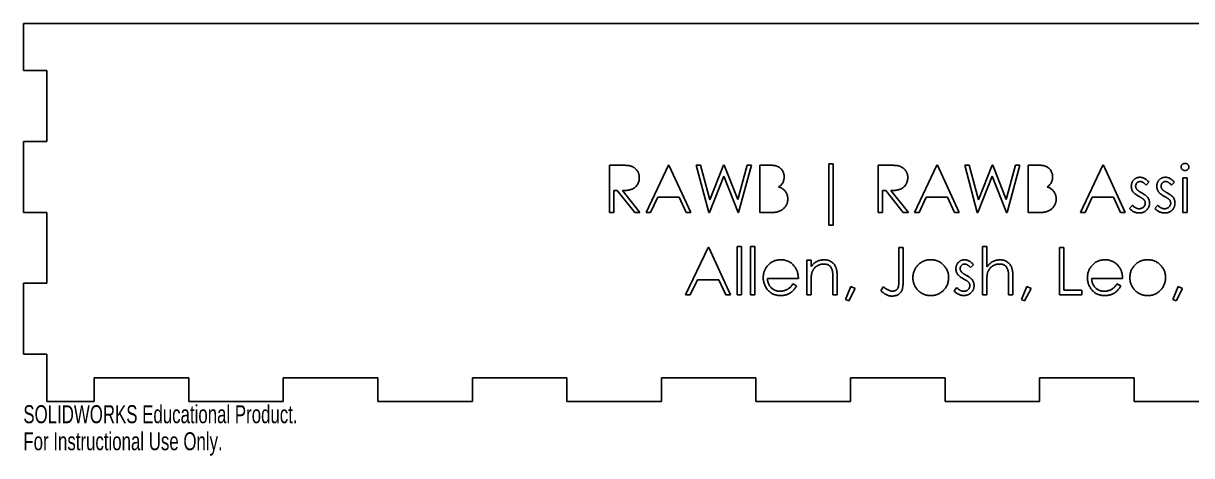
# Model space of a CAD drawing. Header units: inches. Extents: x 0 to 24.5, y -4.6 to 0.
# Drawn here: x 0 to 12.36, y -4.57 to 0 of the extents above; entities that cross this region are included whole.
import ezdxf

# ---------------------------------------------------------------- set-up
doc = ezdxf.new("R2010")
doc.units = ezdxf.units.IN
doc.header["$MEASUREMENT"] = 0
doc.styles.add('SLDTEXTSTYLE0', font='TXT', dxfattribs={"width": 0.7})

msp = doc.modelspace()

# ---------------------------------------------------------------- linework, layer by layer
at = {"color": 7, "linetype": 'Continuous', "lineweight": 25}
for p, q in [((0, -0.5), (0, 0)), ((0, 0), (24.5, 0)), ((0.25, -0.5), (0, -0.5)), ((0.25, -1.25), (0.25, -0.5)), ((0, -1.25), (0.25, -1.25)), ((0, -2), (0, -1.25)), ((6.202, -2), (6.202, -1.5)), ((6.202, -1.5), (6.302, -1.5)), ((6.587, -2), (6.824, -1.5)), ((6.824, -1.5), (6.83, -1.5)), ((6.83, -1.5), (7.061, -2)), ((7.252, -2), (7.119, -1.5)), ((7.119, -1.5), (7.165, -1.5)), ((7.165, -1.5), (7.263, -1.867)), ((7.263, -1.867), (7.408, -1.5)), ((7.408, -1.5), (7.415, -1.5)), ((7.415, -1.5), (7.558, -1.864)), ((7.558, -1.864), (7.656, -1.5)), ((7.702, -1.5), (7.567, -2)), ((7.656, -1.5), (7.702, -1.5)), ((7.792, -2), (7.792, -1.5)), ((7.792, -1.5), (7.889, -1.5)), ((8.522, -2.135), (8.522, -1.487)), ((8.522, -1.487), (8.567, -1.487)), ((8.567, -1.487), (8.567, -2.135)), ((9.042, -2), (9.042, -1.5)), ((9.042, -1.5), (9.142, -1.5)), ((9.426, -2), (9.663, -1.5)), ((9.663, -1.5), (9.67, -1.5)), ((9.67, -1.5), (9.901, -2)), ((10.091, -2), (9.958, -1.5)), ((9.958, -1.5), (10.005, -1.5)), ((10.005, -1.5), (10.103, -1.867)), ((10.103, -1.867), (10.248, -1.5)), ((10.248, -1.5), (10.255, -1.5)), ((10.255, -1.5), (10.397, -1.864)), ((10.397, -1.864), (10.496, -1.5)), ((10.542, -1.5), (10.407, -2)), ((10.496, -1.5), (10.542, -1.5)), ((10.631, -2), (10.631, -1.5)), ((10.631, -1.5), (10.729, -1.5)), ((11.183, -2), (11.42, -1.5)), ((11.42, -1.5), (11.426, -1.5)), ((11.426, -1.5), (11.657, -2)), ((7.41, -1.618), (7.258, -2)), ((7.561, -2), (7.41, -1.618)), ((10.25, -1.618), (10.098, -2)), ((10.4, -2), (10.25, -1.618)), ((11.907, -1.68), (11.877, -1.712)), ((12.176, -1.68), (12.146, -1.712)), ((12.266, -2), (12.266, -1.635)), ((12.266, -1.635), (12.311, -1.635)), ((12.311, -1.635), (12.311, -2)), ((6.283, -1.769), (6.247, -1.769)), ((6.247, -1.769), (6.247, -2)), ((6.467, -2), (6.283, -1.769)), ((6.339, -1.769), (6.522, -2)), ((6.712, -1.84), (6.636, -2)), ((6.938, -1.84), (6.712, -1.84)), ((7.012, -2), (6.938, -1.84)), ((9.123, -1.769), (9.087, -1.769)), ((9.087, -1.769), (9.087, -2)), ((9.307, -2), (9.123, -1.769)), ((9.178, -1.769), (9.362, -2)), ((9.551, -1.84), (9.475, -2)), ((9.778, -1.84), (9.551, -1.84)), ((9.852, -2), (9.778, -1.84)), ((11.308, -1.84), (11.232, -2)), ((11.534, -1.84), (11.308, -1.84)), ((11.608, -2), (11.534, -1.84)), ((11.702, -1.957), (11.732, -1.923)), ((11.971, -1.957), (12.001, -1.923)), ((0.25, -2), (0, -2)), ((0.25, -2.75), (0.25, -2)), ((6.247, -2), (6.202, -2)), ((6.522, -2), (6.467, -2)), ((6.636, -2), (6.587, -2)), ((7.061, -2), (7.012, -2)), ((7.258, -2), (7.252, -2)), ((7.567, -2), (7.561, -2)), ((7.927, -2), (7.792, -2)), ((9.087, -2), (9.042, -2)), ((9.362, -2), (9.307, -2)), ((9.475, -2), (9.426, -2)), ((9.901, -2), (9.852, -2)), ((10.098, -2), (10.091, -2)), ((10.407, -2), (10.4, -2)), ((10.767, -2), (10.631, -2)), ((11.232, -2), (11.183, -2)), ((11.657, -2), (11.608, -2)), ((12.311, -2), (12.266, -2)), ((8.567, -2.135), (8.522, -2.135)), ((7.006, -2.873), (7.244, -2.373)), ((7.244, -2.373), (7.25, -2.373)), ((7.25, -2.373), (7.481, -2.873)), ((7.551, -2.873), (7.551, -2.36)), ((7.551, -2.36), (7.596, -2.36)), ((7.596, -2.36), (7.596, -2.873)), ((7.692, -2.873), (7.692, -2.36)), ((7.692, -2.36), (7.737, -2.36)), ((7.737, -2.36), (7.737, -2.873)), ((9.263, -2.705), (9.263, -2.373)), ((9.263, -2.373), (9.308, -2.373)), ((9.308, -2.373), (9.308, -2.71)), ((10.147, -2.873), (10.147, -2.36)), ((10.147, -2.36), (10.192, -2.36)), ((10.192, -2.36), (10.192, -2.576)), ((10.962, -2.873), (10.962, -2.373)), ((10.962, -2.373), (11.006, -2.373)), ((11.006, -2.373), (11.006, -2.821)), ((8.288, -2.873), (8.288, -2.507)), ((8.288, -2.507), (8.333, -2.507)), ((8.333, -2.507), (8.333, -2.573)), ((10.051, -2.553), (10.021, -2.584)), ((7.131, -2.712), (7.055, -2.873)), ((7.358, -2.712), (7.131, -2.712)), ((7.432, -2.873), (7.358, -2.712)), ((8.199, -2.7), (7.872, -2.7)), ((8.564, -2.873), (8.564, -2.701)), ((8.609, -2.686), (8.609, -2.873)), ((10.423, -2.873), (10.423, -2.701)), ((10.468, -2.686), (10.468, -2.873)), ((11.628, -2.7), (11.301, -2.7)), ((0, -2.75), (0.25, -2.75)), ((0, -3.5), (0, -2.75)), ((8.14, -2.757), (8.179, -2.778)), ((8.333, -2.741), (8.333, -2.873)), ((8.699, -2.922), (8.755, -2.783)), ((8.801, -2.805), (8.732, -2.937)), ((8.755, -2.783), (8.801, -2.805)), ((9.071, -2.828), (9.097, -2.789)), ((9.846, -2.83), (9.876, -2.796)), ((10.192, -2.741), (10.192, -2.873)), ((10.558, -2.922), (10.614, -2.783)), ((10.66, -2.805), (10.591, -2.937)), ((10.614, -2.783), (10.66, -2.805)), ((11.006, -2.821), (11.199, -2.821)), ((11.199, -2.821), (11.199, -2.873)), ((11.569, -2.757), (11.609, -2.778)), ((12.16, -2.922), (12.217, -2.783)), ((12.263, -2.805), (12.194, -2.937)), ((12.217, -2.783), (12.263, -2.805)), ((7.055, -2.873), (7.006, -2.873)), ((7.481, -2.873), (7.432, -2.873)), ((7.596, -2.873), (7.551, -2.873)), ((7.737, -2.873), (7.692, -2.873)), ((8.333, -2.873), (8.288, -2.873)), ((8.609, -2.873), (8.564, -2.873)), ((8.732, -2.937), (8.699, -2.922)), ((10.192, -2.873), (10.147, -2.873)), ((10.468, -2.873), (10.423, -2.873)), ((10.591, -2.937), (10.558, -2.922)), ((11.199, -2.873), (10.962, -2.873)), ((12.194, -2.937), (12.16, -2.922)), ((0.25, -3.5), (0, -3.5)), ((0.25, -4), (0.25, -3.5)), ((0.75, -3.75), (0.75, -4)), ((1.75, -3.75), (0.75, -3.75)), ((1.75, -4), (1.75, -3.75)), ((2.75, -3.75), (2.75, -4)), ((3.75, -3.75), (2.75, -3.75)), ((3.75, -4), (3.75, -3.75)), ((4.75, -3.75), (4.75, -4)), ((5.75, -3.75), (4.75, -3.75)), ((5.75, -4), (5.75, -3.75)), ((6.75, -3.75), (6.75, -4)), ((7.75, -3.75), (6.75, -3.75)), ((7.75, -4), (7.75, -3.75)), ((8.75, -3.75), (8.75, -4)), ((9.75, -3.75), (8.75, -3.75)), ((9.75, -4), (9.75, -3.75)), ((10.75, -3.75), (10.75, -4)), ((11.75, -3.75), (10.75, -3.75)), ((11.75, -4), (11.75, -3.75)), ((0.75, -4), (0.25, -4)), ((2.75, -4), (1.75, -4)), ((4.75, -4), (3.75, -4)), ((6.75, -4), (5.75, -4)), ((8.75, -4), (7.75, -4)), ((10.75, -4), (9.75, -4)), ((12.75, -4), (11.75, -4))]:
    msp.add_line(p, q, dxfattribs=at)
for points, knots in [([(12.247, -1.519), (12.247, -1.517), (12.247, -1.512), (12.25, -1.504), (12.254, -1.498), (12.259, -1.492), (12.265, -1.487), (12.272, -1.483), (12.28, -1.481), (12.286, -1.481), (12.288, -1.481)], [0, 0, 0, 0, 0.12329, 0.242149, 0.363437, 0.489745, 0.618115, 0.744894, 0.868932, 1, 1, 1, 1]), ([(12.288, -1.481), (12.291, -1.481), (12.296, -1.481), (12.304, -1.483), (12.312, -1.487), (12.318, -1.492), (12.323, -1.498), (12.327, -1.504), (12.33, -1.512), (12.33, -1.517), (12.33, -1.519)], [0, 0, 0, 0, 0.131899, 0.258284, 0.384341, 0.51198, 0.638632, 0.75923, 0.877412, 1, 1, 1, 1]), ([(6.302, -1.5), (6.309, -1.5), (6.321, -1.5), (6.34, -1.5), (6.357, -1.501), (6.372, -1.502), (6.385, -1.503), (6.397, -1.504), (6.406, -1.505), (6.413, -1.506), (6.415, -1.507)], [0, 0, 0, 0, 0.1762578, 0.3384344, 0.4848221, 0.6171576, 0.7346984, 0.8373852, 0.9263724, 1, 1, 1, 1]), ([(6.415, -1.507), (6.419, -1.508), (6.426, -1.51), (6.437, -1.513), (6.447, -1.518), (6.456, -1.523), (6.465, -1.529), (6.473, -1.535), (6.481, -1.543), (6.488, -1.551), (6.495, -1.559), (6.5, -1.569), (6.505, -1.578), (6.509, -1.588), (6.512, -1.599), (6.515, -1.61), (6.516, -1.622), (6.516, -1.63), (6.516, -1.634)], [0, 0, 0, 0, 0.064217, 0.127064, 0.188745, 0.249132, 0.309453, 0.369827, 0.43065, 0.492352, 0.554072, 0.61569, 0.676798, 0.738439, 0.801317, 0.865185, 0.931641, 1, 1, 1, 1]), ([(7.889, -1.5), (7.894, -1.5), (7.903, -1.5), (7.917, -1.501), (7.929, -1.502), (7.941, -1.503), (7.952, -1.505), (7.962, -1.508), (7.971, -1.511), (7.982, -1.515), (7.995, -1.522), (8.008, -1.532), (8.02, -1.544), (8.03, -1.558), (8.038, -1.573), (8.044, -1.589), (8.048, -1.606), (8.048, -1.618), (8.048, -1.624)], [0, 0, 0, 0, 0.062594, 0.121323, 0.17668, 0.228365, 0.276868, 0.321879, 0.364099, 0.403356, 0.477968, 0.550535, 0.623584, 0.698175, 0.773354, 0.847281, 0.922818, 1, 1, 1, 1]), ([(9.142, -1.5), (9.148, -1.5), (9.161, -1.5), (9.18, -1.5), (9.196, -1.501), (9.211, -1.502), (9.225, -1.503), (9.236, -1.504), (9.246, -1.505), (9.252, -1.506), (9.255, -1.507)], [0, 0, 0, 0, 0.1762578, 0.3384344, 0.4848221, 0.6171576, 0.7346984, 0.8373852, 0.9263724, 1, 1, 1, 1]), ([(9.255, -1.507), (9.259, -1.508), (9.266, -1.51), (9.276, -1.513), (9.286, -1.518), (9.296, -1.523), (9.304, -1.529), (9.313, -1.535), (9.321, -1.543), (9.328, -1.551), (9.335, -1.559), (9.34, -1.569), (9.345, -1.578), (9.349, -1.588), (9.352, -1.599), (9.354, -1.61), (9.356, -1.622), (9.356, -1.63), (9.356, -1.634)], [0, 0, 0, 0, 0.064217, 0.127064, 0.188745, 0.249132, 0.309453, 0.369827, 0.43065, 0.492352, 0.554072, 0.61569, 0.676798, 0.738439, 0.801317, 0.865185, 0.931641, 1, 1, 1, 1]), ([(10.729, -1.5), (10.734, -1.5), (10.743, -1.5), (10.756, -1.501), (10.769, -1.502), (10.781, -1.503), (10.792, -1.505), (10.802, -1.508), (10.811, -1.511), (10.822, -1.515), (10.835, -1.522), (10.848, -1.532), (10.86, -1.544), (10.87, -1.558), (10.878, -1.573), (10.884, -1.589), (10.887, -1.606), (10.888, -1.618), (10.888, -1.624)], [0, 0, 0, 0, 0.062594, 0.121323, 0.17668, 0.228365, 0.276868, 0.321879, 0.364099, 0.403356, 0.477968, 0.550535, 0.623584, 0.698175, 0.773354, 0.847281, 0.922818, 1, 1, 1, 1]), ([(12.288, -1.558), (12.286, -1.558), (12.28, -1.557), (12.272, -1.555), (12.265, -1.551), (12.259, -1.547), (12.254, -1.541), (12.25, -1.534), (12.247, -1.527), (12.247, -1.522), (12.247, -1.519)], [0, 0, 0, 0, 0.131867, 0.256661, 0.384213, 0.513365, 0.640443, 0.761085, 0.879146, 1, 1, 1, 1]), ([(12.33, -1.519), (12.33, -1.522), (12.33, -1.527), (12.327, -1.534), (12.323, -1.541), (12.318, -1.547), (12.312, -1.551), (12.304, -1.555), (12.296, -1.557), (12.291, -1.558), (12.288, -1.558)], [0, 0, 0, 0, 0.120162, 0.237546, 0.357497, 0.484917, 0.613329, 0.74015, 0.867301, 1, 1, 1, 1]), ([(6.516, -1.634), (6.516, -1.64), (6.515, -1.653), (6.512, -1.672), (6.505, -1.69), (6.497, -1.706), (6.486, -1.721), (6.473, -1.734), (6.457, -1.745), (6.443, -1.752), (6.43, -1.757), (6.42, -1.76), (6.408, -1.763), (6.396, -1.765), (6.383, -1.767), (6.369, -1.768), (6.354, -1.769), (6.344, -1.769), (6.339, -1.769)], [0, 0, 0, 0, 0.0787802, 0.1537206, 0.2267135, 0.2991912, 0.37119, 0.4430064, 0.5166892, 0.5932172, 0.6338729, 0.6769891, 0.7228995, 0.7719586, 0.8242113, 0.8793787, 0.9379481, 1, 1, 1, 1]), ([(8.048, -1.624), (8.048, -1.629), (8.048, -1.64), (8.045, -1.656), (8.04, -1.671), (8.034, -1.686), (8.025, -1.699), (8.016, -1.711), (8.004, -1.721), (7.995, -1.727), (7.99, -1.73)], [0, 0, 0, 0, 0.1305691, 0.2565806, 0.3805516, 0.5036229, 0.6257393, 0.7475486, 0.8717661, 1, 1, 1, 1]), ([(9.356, -1.634), (9.356, -1.64), (9.355, -1.653), (9.351, -1.672), (9.345, -1.69), (9.336, -1.706), (9.325, -1.721), (9.312, -1.734), (9.297, -1.745), (9.283, -1.752), (9.27, -1.757), (9.259, -1.76), (9.248, -1.763), (9.236, -1.765), (9.223, -1.767), (9.209, -1.768), (9.194, -1.769), (9.184, -1.769), (9.178, -1.769)], [0, 0, 0, 0, 0.07878, 0.153721, 0.226714, 0.299191, 0.37119, 0.443006, 0.516689, 0.593217, 0.633873, 0.676989, 0.7229, 0.771959, 0.824211, 0.879379, 0.937948, 1, 1, 1, 1]), ([(10.888, -1.624), (10.888, -1.629), (10.887, -1.64), (10.884, -1.656), (10.88, -1.671), (10.873, -1.686), (10.865, -1.699), (10.855, -1.711), (10.843, -1.721), (10.835, -1.727), (10.83, -1.73)], [0, 0, 0, 0, 0.130569, 0.256581, 0.380552, 0.503623, 0.625739, 0.747549, 0.871766, 1, 1, 1, 1]), ([(11.721, -1.724), (11.721, -1.721), (11.721, -1.714), (11.723, -1.704), (11.725, -1.695), (11.727, -1.686), (11.731, -1.678), (11.736, -1.67), (11.741, -1.662), (11.747, -1.655), (11.754, -1.649), (11.761, -1.644), (11.769, -1.639), (11.777, -1.635), (11.785, -1.632), (11.794, -1.63), (11.804, -1.628), (11.81, -1.628), (11.814, -1.628)], [0, 0, 0, 0, 0.067978, 0.133044, 0.196507, 0.258613, 0.319728, 0.380873, 0.442636, 0.505079, 0.567881, 0.628814, 0.68891, 0.748765, 0.809386, 0.870884, 0.934037, 1, 1, 1, 1]), ([(11.738, -1.78), (11.735, -1.776), (11.73, -1.768), (11.725, -1.754), (11.722, -1.739), (11.721, -1.729), (11.721, -1.724)], [0, 0, 0, 0, 0.246252, 0.492591, 0.74057, 1, 1, 1, 1]), ([(11.814, -1.673), (11.81, -1.673), (11.804, -1.674), (11.795, -1.677), (11.787, -1.681), (11.78, -1.688), (11.774, -1.695), (11.769, -1.704), (11.767, -1.713), (11.766, -1.719), (11.766, -1.722)], [0, 0, 0, 0, 0.124958, 0.245901, 0.369166, 0.498511, 0.628504, 0.751028, 0.873724, 1, 1, 1, 1]), ([(11.766, -1.722), (11.766, -1.725), (11.767, -1.731), (11.769, -1.739), (11.773, -1.748), (11.777, -1.753), (11.778, -1.755)], [0, 0, 0, 0, 0.2400399, 0.4794032, 0.7317567, 1, 1, 1, 1]), ([(11.814, -1.628), (11.817, -1.628), (11.825, -1.629), (11.837, -1.631), (11.849, -1.635), (11.861, -1.641), (11.872, -1.649), (11.884, -1.658), (11.896, -1.668), (11.903, -1.676), (11.907, -1.68)], [0, 0, 0, 0, 0.105714, 0.213412, 0.326127, 0.444452, 0.569061, 0.702712, 0.846318, 1, 1, 1, 1]), ([(11.877, -1.712), (11.874, -1.708), (11.869, -1.703), (11.861, -1.695), (11.853, -1.688), (11.845, -1.683), (11.837, -1.678), (11.829, -1.675), (11.821, -1.673), (11.816, -1.673), (11.814, -1.673)], [0, 0, 0, 0, 0.1582231, 0.3050355, 0.441309, 0.5659632, 0.6835251, 0.7933341, 0.8985175, 1, 1, 1, 1]), ([(11.99, -1.724), (11.99, -1.721), (11.991, -1.714), (11.992, -1.704), (11.994, -1.695), (11.997, -1.686), (12, -1.678), (12.005, -1.67), (12.01, -1.662), (12.016, -1.655), (12.023, -1.649), (12.03, -1.644), (12.038, -1.639), (12.046, -1.635), (12.055, -1.632), (12.064, -1.63), (12.073, -1.628), (12.079, -1.628), (12.083, -1.628)], [0, 0, 0, 0, 0.067978, 0.133044, 0.196507, 0.258613, 0.319728, 0.380873, 0.442636, 0.505079, 0.567881, 0.628814, 0.68891, 0.748765, 0.809386, 0.870884, 0.934037, 1, 1, 1, 1]), ([(12.007, -1.78), (12.005, -1.776), (11.999, -1.768), (11.994, -1.754), (11.991, -1.739), (11.991, -1.729), (11.99, -1.724)], [0, 0, 0, 0, 0.246252, 0.492591, 0.74057, 1, 1, 1, 1]), ([(12.083, -1.673), (12.08, -1.673), (12.073, -1.674), (12.064, -1.677), (12.056, -1.681), (12.049, -1.688), (12.043, -1.695), (12.038, -1.704), (12.036, -1.713), (12.035, -1.719), (12.035, -1.722)], [0, 0, 0, 0, 0.124958, 0.245901, 0.369166, 0.498511, 0.628504, 0.751028, 0.873724, 1, 1, 1, 1]), ([(12.035, -1.722), (12.035, -1.725), (12.036, -1.731), (12.038, -1.739), (12.042, -1.748), (12.046, -1.753), (12.048, -1.755)], [0, 0, 0, 0, 0.2400399, 0.4794032, 0.7317567, 1, 1, 1, 1]), ([(12.083, -1.628), (12.087, -1.628), (12.094, -1.629), (12.106, -1.631), (12.118, -1.635), (12.13, -1.641), (12.141, -1.649), (12.153, -1.658), (12.165, -1.668), (12.172, -1.676), (12.176, -1.68)], [0, 0, 0, 0, 0.105714, 0.213412, 0.326127, 0.444452, 0.569061, 0.702712, 0.846318, 1, 1, 1, 1]), ([(12.146, -1.712), (12.143, -1.708), (12.138, -1.703), (12.13, -1.695), (12.122, -1.688), (12.114, -1.683), (12.106, -1.678), (12.098, -1.675), (12.091, -1.673), (12.085, -1.673), (12.083, -1.673)], [0, 0, 0, 0, 0.1582231, 0.3050355, 0.441309, 0.5659632, 0.6835251, 0.7933341, 0.8985175, 1, 1, 1, 1]), ([(7.99, -1.73), (7.996, -1.732), (8.007, -1.737), (8.022, -1.744), (8.035, -1.752), (8.046, -1.761), (8.055, -1.77), (8.063, -1.78), (8.07, -1.792), (8.076, -1.804), (8.081, -1.817), (8.084, -1.83), (8.086, -1.844), (8.086, -1.853), (8.087, -1.858)], [0, 0, 0, 0, 0.106057, 0.202914, 0.2903, 0.370223, 0.446384, 0.521397, 0.598291, 0.676142, 0.755529, 0.834887, 0.916646, 1, 1, 1, 1]), ([(10.83, -1.73), (10.836, -1.732), (10.847, -1.737), (10.862, -1.744), (10.874, -1.752), (10.885, -1.761), (10.895, -1.77), (10.903, -1.78), (10.91, -1.792), (10.916, -1.804), (10.92, -1.817), (10.924, -1.83), (10.926, -1.844), (10.926, -1.853), (10.926, -1.858)], [0, 0, 0, 0, 0.106057, 0.202914, 0.2903, 0.370223, 0.446384, 0.521397, 0.598291, 0.676142, 0.755529, 0.834887, 0.916646, 1, 1, 1, 1]), ([(11.801, -1.83), (11.797, -1.828), (11.79, -1.824), (11.78, -1.818), (11.771, -1.811), (11.762, -1.805), (11.755, -1.799), (11.748, -1.793), (11.743, -1.787), (11.739, -1.782), (11.738, -1.78)], [0, 0, 0, 0, 0.157762, 0.30595, 0.443775, 0.572824, 0.692154, 0.802296, 0.905564, 1, 1, 1, 1]), ([(11.778, -1.755), (11.78, -1.757), (11.782, -1.76), (11.787, -1.764), (11.792, -1.768), (11.798, -1.773), (11.805, -1.778), (11.813, -1.783), (11.821, -1.788), (11.827, -1.791), (11.831, -1.793)], [0, 0, 0, 0, 0.0834251, 0.1775598, 0.2839824, 0.4022167, 0.5335685, 0.676121, 0.8316494, 1, 1, 1, 1]), ([(11.856, -1.868), (11.855, -1.867), (11.853, -1.864), (11.848, -1.86), (11.843, -1.855), (11.836, -1.851), (11.829, -1.846), (11.82, -1.841), (11.811, -1.836), (11.804, -1.832), (11.801, -1.83)], [0, 0, 0, 0, 0.0768751, 0.1674617, 0.27227, 0.3895508, 0.5208014, 0.6662633, 0.8255449, 1, 1, 1, 1]), ([(11.831, -1.793), (11.835, -1.795), (11.842, -1.799), (11.853, -1.806), (11.862, -1.812), (11.871, -1.819), (11.879, -1.825), (11.886, -1.832), (11.892, -1.838), (11.895, -1.842), (11.896, -1.844)], [0, 0, 0, 0, 0.1589891, 0.3071146, 0.4462132, 0.5748761, 0.6941521, 0.8045812, 0.9065933, 1, 1, 1, 1]), ([(11.896, -1.844), (11.899, -1.849), (11.904, -1.857), (11.91, -1.871), (11.913, -1.886), (11.913, -1.896), (11.913, -1.901)], [0, 0, 0, 0, 0.248839, 0.495235, 0.743336, 1, 1, 1, 1]), ([(12.07, -1.83), (12.066, -1.828), (12.059, -1.824), (12.049, -1.818), (12.04, -1.811), (12.031, -1.805), (12.024, -1.799), (12.017, -1.793), (12.012, -1.787), (12.009, -1.782), (12.007, -1.78)], [0, 0, 0, 0, 0.157762, 0.30595, 0.443775, 0.572824, 0.692154, 0.802296, 0.905564, 1, 1, 1, 1]), ([(12.048, -1.755), (12.049, -1.757), (12.051, -1.76), (12.056, -1.764), (12.061, -1.768), (12.067, -1.773), (12.074, -1.778), (12.082, -1.783), (12.091, -1.788), (12.097, -1.791), (12.1, -1.793)], [0, 0, 0, 0, 0.083425, 0.17756, 0.283982, 0.402217, 0.533568, 0.676121, 0.831649, 1, 1, 1, 1]), ([(12.126, -1.868), (12.124, -1.867), (12.122, -1.864), (12.117, -1.86), (12.112, -1.855), (12.105, -1.851), (12.098, -1.846), (12.089, -1.841), (12.08, -1.836), (12.074, -1.832), (12.07, -1.83)], [0, 0, 0, 0, 0.076875, 0.167462, 0.27227, 0.389551, 0.520801, 0.666263, 0.825545, 1, 1, 1, 1]), ([(12.1, -1.793), (12.104, -1.795), (12.111, -1.799), (12.122, -1.806), (12.132, -1.812), (12.14, -1.819), (12.148, -1.825), (12.155, -1.832), (12.161, -1.838), (12.164, -1.842), (12.166, -1.844)], [0, 0, 0, 0, 0.158989, 0.307115, 0.446213, 0.574876, 0.694152, 0.804581, 0.906593, 1, 1, 1, 1]), ([(12.166, -1.844), (12.168, -1.849), (12.173, -1.857), (12.179, -1.871), (12.182, -1.886), (12.182, -1.896), (12.183, -1.901)], [0, 0, 0, 0, 0.248839, 0.495235, 0.743336, 1, 1, 1, 1]), ([(8.087, -1.858), (8.086, -1.863), (8.086, -1.873), (8.084, -1.887), (8.081, -1.9), (8.076, -1.913), (8.07, -1.925), (8.062, -1.937), (8.053, -1.948), (8.043, -1.959), (8.032, -1.969), (8.02, -1.977), (8.007, -1.984), (7.992, -1.99), (7.977, -1.994), (7.961, -1.998), (7.944, -2), (7.933, -2), (7.927, -2)], [0, 0, 0, 0, 0.06116, 0.120335, 0.17818, 0.235235, 0.292683, 0.351186, 0.410457, 0.47172, 0.533761, 0.595739, 0.657888, 0.721295, 0.786823, 0.854686, 0.925478, 1, 1, 1, 1]), ([(10.926, -1.858), (10.926, -1.863), (10.926, -1.873), (10.924, -1.887), (10.92, -1.9), (10.916, -1.913), (10.91, -1.925), (10.902, -1.937), (10.893, -1.948), (10.883, -1.959), (10.872, -1.969), (10.86, -1.977), (10.846, -1.984), (10.832, -1.99), (10.817, -1.994), (10.801, -1.998), (10.784, -2), (10.773, -2), (10.767, -2)], [0, 0, 0, 0, 0.06116, 0.120335, 0.17818, 0.235235, 0.292683, 0.351186, 0.410457, 0.47172, 0.533761, 0.595739, 0.657888, 0.721295, 0.786823, 0.854686, 0.925478, 1, 1, 1, 1]), ([(11.806, -2.006), (11.801, -2.006), (11.791, -2.006), (11.776, -2.003), (11.762, -1.999), (11.748, -1.994), (11.735, -1.986), (11.722, -1.978), (11.711, -1.968), (11.705, -1.961), (11.702, -1.957)], [0, 0, 0, 0, 0.1267425, 0.251724, 0.3772187, 0.5046935, 0.6314582, 0.7554011, 0.8777005, 1, 1, 1, 1]), ([(11.732, -1.923), (11.734, -1.926), (11.74, -1.932), (11.749, -1.94), (11.758, -1.947), (11.767, -1.952), (11.776, -1.956), (11.785, -1.959), (11.795, -1.961), (11.801, -1.961), (11.804, -1.962)], [0, 0, 0, 0, 0.147476, 0.285904, 0.417172, 0.540501, 0.659238, 0.775006, 0.887229, 1, 1, 1, 1]), ([(11.804, -1.962), (11.808, -1.961), (11.817, -1.961), (11.829, -1.957), (11.84, -1.952), (11.85, -1.944), (11.858, -1.935), (11.864, -1.925), (11.868, -1.914), (11.868, -1.907), (11.869, -1.903)], [0, 0, 0, 0, 0.134042, 0.261896, 0.387836, 0.517686, 0.644509, 0.764718, 0.880291, 1, 1, 1, 1]), ([(11.913, -1.901), (11.913, -1.904), (11.913, -1.912), (11.912, -1.922), (11.909, -1.932), (11.906, -1.942), (11.902, -1.951), (11.896, -1.96), (11.89, -1.968), (11.883, -1.976), (11.875, -1.983), (11.867, -1.989), (11.858, -1.995), (11.848, -1.999), (11.839, -2.002), (11.828, -2.005), (11.817, -2.006), (11.81, -2.006), (11.806, -2.006)], [0, 0, 0, 0, 0.064548, 0.127199, 0.188597, 0.24864, 0.309525, 0.370037, 0.431889, 0.495704, 0.559519, 0.621372, 0.682397, 0.743568, 0.805498, 0.86864, 0.933066, 1, 1, 1, 1]), ([(11.869, -1.903), (11.868, -1.9), (11.868, -1.893), (11.866, -1.884), (11.862, -1.876), (11.858, -1.87), (11.856, -1.868)], [0, 0, 0, 0, 0.253475, 0.500453, 0.745578, 1, 1, 1, 1]), ([(12.076, -2.006), (12.071, -2.006), (12.061, -2.006), (12.046, -2.003), (12.031, -1.999), (12.017, -1.994), (12.004, -1.986), (11.992, -1.978), (11.981, -1.968), (11.974, -1.961), (11.971, -1.957)], [0, 0, 0, 0, 0.126743, 0.251724, 0.377219, 0.504694, 0.631458, 0.755401, 0.877701, 1, 1, 1, 1]), ([(12.001, -1.923), (12.004, -1.926), (12.009, -1.932), (12.018, -1.94), (12.027, -1.947), (12.036, -1.952), (12.045, -1.956), (12.054, -1.959), (12.064, -1.961), (12.07, -1.961), (12.073, -1.962)], [0, 0, 0, 0, 0.147476, 0.285904, 0.417172, 0.540501, 0.659238, 0.775006, 0.887229, 1, 1, 1, 1]), ([(12.073, -1.962), (12.078, -1.961), (12.086, -1.961), (12.098, -1.957), (12.109, -1.952), (12.119, -1.944), (12.127, -1.935), (12.133, -1.925), (12.137, -1.914), (12.138, -1.907), (12.138, -1.903)], [0, 0, 0, 0, 0.134042, 0.261896, 0.387836, 0.517686, 0.644509, 0.764718, 0.880291, 1, 1, 1, 1]), ([(12.183, -1.901), (12.183, -1.904), (12.182, -1.912), (12.181, -1.922), (12.179, -1.932), (12.175, -1.942), (12.171, -1.951), (12.166, -1.96), (12.159, -1.968), (12.152, -1.976), (12.144, -1.983), (12.136, -1.989), (12.127, -1.995), (12.118, -1.999), (12.108, -2.002), (12.098, -2.005), (12.087, -2.006), (12.079, -2.006), (12.076, -2.006)], [0, 0, 0, 0, 0.064548, 0.127199, 0.188597, 0.24864, 0.309525, 0.370037, 0.431889, 0.495704, 0.559519, 0.621372, 0.682397, 0.743568, 0.805498, 0.86864, 0.933066, 1, 1, 1, 1]), ([(12.138, -1.903), (12.138, -1.9), (12.137, -1.893), (12.135, -1.884), (12.131, -1.876), (12.127, -1.87), (12.126, -1.868)], [0, 0, 0, 0, 0.253475, 0.500453, 0.745578, 1, 1, 1, 1]), ([(7.827, -2.691), (7.827, -2.685), (7.827, -2.674), (7.829, -2.658), (7.833, -2.642), (7.837, -2.626), (7.843, -2.611), (7.85, -2.597), (7.859, -2.582), (7.866, -2.574), (7.869, -2.569)], [0, 0, 0, 0, 0.128045, 0.253768, 0.377428, 0.500551, 0.623296, 0.746578, 0.872348, 1, 1, 1, 1]), ([(7.869, -2.569), (7.874, -2.564), (7.882, -2.553), (7.898, -2.539), (7.914, -2.527), (7.931, -2.518), (7.95, -2.51), (7.969, -2.505), (7.99, -2.502), (8.005, -2.501), (8.012, -2.501)], [0, 0, 0, 0, 0.128835, 0.253589, 0.374643, 0.49534, 0.616325, 0.739759, 0.866842, 1, 1, 1, 1]), ([(8.012, -2.501), (8.019, -2.501), (8.034, -2.501), (8.055, -2.505), (8.076, -2.511), (8.095, -2.518), (8.113, -2.529), (8.129, -2.541), (8.145, -2.556), (8.154, -2.567), (8.159, -2.573)], [0, 0, 0, 0, 0.13204, 0.259033, 0.38188, 0.502258, 0.622752, 0.744743, 0.870109, 1, 1, 1, 1]), ([(8.159, -2.573), (8.162, -2.577), (8.168, -2.586), (8.176, -2.6), (8.183, -2.614), (8.189, -2.63), (8.193, -2.646), (8.196, -2.663), (8.198, -2.681), (8.199, -2.693), (8.199, -2.7)], [0, 0, 0, 0, 0.118522, 0.236255, 0.356174, 0.47725, 0.60154, 0.729618, 0.862158, 1, 1, 1, 1]), ([(8.333, -2.573), (8.338, -2.567), (8.347, -2.556), (8.363, -2.54), (8.379, -2.528), (8.396, -2.518), (8.414, -2.51), (8.433, -2.505), (8.452, -2.502), (8.466, -2.501), (8.472, -2.501)], [0, 0, 0, 0, 0.140976, 0.273569, 0.398988, 0.51993, 0.63811, 0.756589, 0.87686, 1, 1, 1, 1]), ([(8.465, -2.546), (8.461, -2.546), (8.454, -2.546), (8.443, -2.547), (8.433, -2.55), (8.423, -2.553), (8.413, -2.557), (8.404, -2.561), (8.395, -2.567), (8.386, -2.574), (8.378, -2.581), (8.37, -2.588), (8.363, -2.596), (8.357, -2.605), (8.352, -2.614), (8.347, -2.623), (8.343, -2.632), (8.341, -2.639), (8.34, -2.643)], [0, 0, 0, 0, 0.063986, 0.126627, 0.188984, 0.25023, 0.312351, 0.374574, 0.438148, 0.50292, 0.567974, 0.630771, 0.692935, 0.754398, 0.815218, 0.876117, 0.938015, 1, 1, 1, 1]), ([(8.559, -2.618), (8.557, -2.612), (8.554, -2.601), (8.547, -2.586), (8.538, -2.574), (8.527, -2.563), (8.514, -2.555), (8.499, -2.55), (8.482, -2.546), (8.471, -2.546), (8.465, -2.546)], [0, 0, 0, 0, 0.13552, 0.260833, 0.378476, 0.493178, 0.609281, 0.729981, 0.859261, 1, 1, 1, 1]), ([(8.472, -2.501), (8.479, -2.501), (8.492, -2.502), (8.512, -2.506), (8.53, -2.512), (8.546, -2.521), (8.561, -2.532), (8.574, -2.545), (8.585, -2.56), (8.593, -2.574), (8.598, -2.587), (8.601, -2.597), (8.603, -2.609), (8.605, -2.622), (8.607, -2.637), (8.608, -2.652), (8.609, -2.669), (8.609, -2.68), (8.609, -2.686)], [0, 0, 0, 0, 0.07724, 0.151178, 0.223488, 0.295543, 0.366976, 0.437131, 0.507044, 0.57856, 0.616614, 0.658756, 0.704491, 0.754803, 0.809332, 0.868274, 0.932073, 1, 1, 1, 1]), ([(9.41, -2.691), (9.41, -2.685), (9.411, -2.673), (9.413, -2.655), (9.417, -2.638), (9.423, -2.621), (9.43, -2.605), (9.438, -2.59), (9.448, -2.575), (9.456, -2.566), (9.46, -2.561)], [0, 0, 0, 0, 0.128919, 0.255238, 0.378679, 0.501088, 0.622714, 0.746241, 0.871589, 1, 1, 1, 1]), ([(9.46, -2.561), (9.465, -2.557), (9.474, -2.547), (9.489, -2.535), (9.505, -2.524), (9.523, -2.516), (9.541, -2.509), (9.559, -2.504), (9.579, -2.501), (9.593, -2.501), (9.6, -2.501)], [0, 0, 0, 0, 0.128498, 0.252713, 0.374819, 0.496436, 0.617911, 0.741288, 0.8687, 1, 1, 1, 1]), ([(9.6, -2.501), (9.606, -2.501), (9.62, -2.501), (9.64, -2.504), (9.658, -2.509), (9.676, -2.516), (9.693, -2.524), (9.709, -2.535), (9.725, -2.547), (9.734, -2.556), (9.738, -2.561)], [0, 0, 0, 0, 0.131751, 0.258332, 0.382134, 0.503804, 0.624693, 0.746871, 0.871514, 1, 1, 1, 1]), ([(9.738, -2.561), (9.742, -2.566), (9.75, -2.575), (9.76, -2.59), (9.769, -2.605), (9.776, -2.621), (9.782, -2.638), (9.786, -2.655), (9.788, -2.673), (9.788, -2.685), (9.788, -2.691)], [0, 0, 0, 0, 0.128157, 0.253834, 0.376506, 0.498534, 0.621368, 0.744565, 0.870634, 1, 1, 1, 1]), ([(9.865, -2.597), (9.865, -2.593), (9.866, -2.587), (9.867, -2.577), (9.869, -2.568), (9.872, -2.559), (9.875, -2.551), (9.88, -2.543), (9.885, -2.535), (9.891, -2.528), (9.898, -2.522), (9.905, -2.516), (9.913, -2.512), (9.921, -2.508), (9.93, -2.505), (9.939, -2.502), (9.948, -2.501), (9.954, -2.501), (9.958, -2.501)], [0, 0, 0, 0, 0.067978, 0.133044, 0.196507, 0.258613, 0.319728, 0.380873, 0.442636, 0.505079, 0.567881, 0.628814, 0.68891, 0.748765, 0.809386, 0.870884, 0.934037, 1, 1, 1, 1]), ([(9.958, -2.546), (9.955, -2.546), (9.948, -2.546), (9.939, -2.549), (9.931, -2.554), (9.924, -2.56), (9.918, -2.568), (9.913, -2.576), (9.911, -2.585), (9.91, -2.592), (9.91, -2.595)], [0, 0, 0, 0, 0.124958, 0.245901, 0.369166, 0.498511, 0.628504, 0.751028, 0.873724, 1, 1, 1, 1]), ([(9.91, -2.595), (9.91, -2.598), (9.911, -2.604), (9.913, -2.612), (9.917, -2.62), (9.921, -2.625), (9.923, -2.628)], [0, 0, 0, 0, 0.24004, 0.479403, 0.731757, 1, 1, 1, 1]), ([(9.958, -2.501), (9.962, -2.501), (9.969, -2.501), (9.981, -2.504), (9.993, -2.508), (10.005, -2.514), (10.016, -2.521), (10.028, -2.53), (10.04, -2.541), (10.047, -2.549), (10.051, -2.553)], [0, 0, 0, 0, 0.105714, 0.213412, 0.326127, 0.444452, 0.569061, 0.702712, 0.846318, 1, 1, 1, 1]), ([(10.021, -2.584), (10.018, -2.581), (10.013, -2.575), (10.005, -2.567), (9.997, -2.561), (9.989, -2.555), (9.981, -2.551), (9.973, -2.548), (9.966, -2.546), (9.96, -2.546), (9.958, -2.546)], [0, 0, 0, 0, 0.1582231, 0.3050355, 0.441309, 0.5659632, 0.6835251, 0.7933341, 0.8985175, 1, 1, 1, 1]), ([(10.192, -2.576), (10.197, -2.57), (10.207, -2.559), (10.222, -2.543), (10.238, -2.53), (10.256, -2.519), (10.274, -2.511), (10.292, -2.505), (10.312, -2.502), (10.325, -2.501), (10.331, -2.501)], [0, 0, 0, 0, 0.140724, 0.273996, 0.400684, 0.522555, 0.641534, 0.759969, 0.878405, 1, 1, 1, 1]), ([(10.323, -2.546), (10.32, -2.546), (10.313, -2.546), (10.302, -2.547), (10.292, -2.55), (10.282, -2.553), (10.272, -2.557), (10.263, -2.561), (10.254, -2.567), (10.245, -2.574), (10.237, -2.581), (10.229, -2.588), (10.222, -2.596), (10.216, -2.605), (10.211, -2.614), (10.206, -2.623), (10.202, -2.632), (10.2, -2.639), (10.199, -2.643)], [0, 0, 0, 0, 0.06402, 0.126694, 0.189084, 0.250363, 0.312516, 0.374243, 0.43785, 0.502657, 0.567745, 0.630576, 0.692772, 0.754268, 0.815121, 0.876051, 0.937982, 1, 1, 1, 1]), ([(10.418, -2.618), (10.416, -2.612), (10.413, -2.601), (10.406, -2.586), (10.397, -2.574), (10.386, -2.563), (10.373, -2.555), (10.358, -2.55), (10.341, -2.546), (10.33, -2.546), (10.323, -2.546)], [0, 0, 0, 0, 0.136257, 0.261954, 0.379638, 0.494379, 0.609866, 0.729887, 0.859213, 1, 1, 1, 1]), ([(10.331, -2.501), (10.338, -2.501), (10.351, -2.502), (10.371, -2.506), (10.389, -2.512), (10.405, -2.521), (10.42, -2.532), (10.433, -2.545), (10.444, -2.56), (10.452, -2.574), (10.456, -2.587), (10.46, -2.597), (10.462, -2.609), (10.464, -2.622), (10.466, -2.636), (10.467, -2.652), (10.468, -2.669), (10.468, -2.68), (10.468, -2.686)], [0, 0, 0, 0, 0.077229, 0.151155, 0.223454, 0.295497, 0.36692, 0.436794, 0.506696, 0.577864, 0.615912, 0.658048, 0.703776, 0.75408, 0.808979, 0.867913, 0.931702, 1, 1, 1, 1]), ([(11.256, -2.691), (11.257, -2.685), (11.257, -2.674), (11.259, -2.658), (11.262, -2.642), (11.267, -2.626), (11.273, -2.611), (11.28, -2.597), (11.288, -2.582), (11.295, -2.574), (11.298, -2.569)], [0, 0, 0, 0, 0.1280448, 0.2537679, 0.3774284, 0.5005508, 0.6232959, 0.7465783, 0.8723475, 1, 1, 1, 1]), ([(11.298, -2.569), (11.303, -2.564), (11.312, -2.553), (11.327, -2.539), (11.343, -2.527), (11.361, -2.518), (11.379, -2.51), (11.399, -2.505), (11.42, -2.502), (11.434, -2.501), (11.441, -2.501)], [0, 0, 0, 0, 0.128835, 0.253589, 0.374643, 0.49534, 0.616325, 0.739759, 0.866842, 1, 1, 1, 1]), ([(11.441, -2.501), (11.449, -2.501), (11.463, -2.501), (11.485, -2.505), (11.505, -2.511), (11.524, -2.518), (11.542, -2.529), (11.559, -2.541), (11.575, -2.556), (11.584, -2.567), (11.588, -2.573)], [0, 0, 0, 0, 0.13204, 0.259033, 0.38188, 0.502258, 0.622752, 0.744743, 0.870109, 1, 1, 1, 1]), ([(11.588, -2.573), (11.592, -2.577), (11.598, -2.586), (11.606, -2.6), (11.613, -2.614), (11.618, -2.63), (11.623, -2.646), (11.626, -2.663), (11.628, -2.681), (11.628, -2.693), (11.628, -2.7)], [0, 0, 0, 0, 0.118522, 0.236255, 0.356174, 0.47725, 0.60154, 0.729618, 0.862158, 1, 1, 1, 1]), ([(11.705, -2.691), (11.705, -2.685), (11.706, -2.673), (11.708, -2.655), (11.712, -2.638), (11.717, -2.621), (11.724, -2.605), (11.733, -2.59), (11.743, -2.575), (11.751, -2.566), (11.755, -2.561)], [0, 0, 0, 0, 0.1289191, 0.2552377, 0.3786786, 0.5010879, 0.6227137, 0.7462408, 0.871589, 1, 1, 1, 1]), ([(11.755, -2.561), (11.76, -2.557), (11.769, -2.547), (11.784, -2.535), (11.8, -2.524), (11.817, -2.516), (11.835, -2.509), (11.854, -2.504), (11.874, -2.501), (11.888, -2.501), (11.894, -2.501)], [0, 0, 0, 0, 0.128498, 0.252713, 0.374819, 0.496436, 0.617911, 0.741288, 0.8687, 1, 1, 1, 1]), ([(11.894, -2.501), (11.901, -2.501), (11.915, -2.501), (11.934, -2.504), (11.953, -2.509), (11.971, -2.516), (11.988, -2.524), (12.004, -2.535), (12.019, -2.547), (12.029, -2.556), (12.033, -2.561)], [0, 0, 0, 0, 0.131751, 0.258332, 0.382134, 0.503804, 0.624693, 0.746871, 0.871514, 1, 1, 1, 1]), ([(12.033, -2.561), (12.037, -2.566), (12.045, -2.575), (12.055, -2.59), (12.064, -2.605), (12.071, -2.621), (12.077, -2.638), (12.081, -2.655), (12.083, -2.673), (12.083, -2.685), (12.083, -2.691)], [0, 0, 0, 0, 0.128157, 0.253834, 0.376506, 0.498534, 0.621368, 0.744565, 0.870634, 1, 1, 1, 1]), ([(8.011, -2.879), (8.004, -2.879), (7.99, -2.879), (7.97, -2.876), (7.951, -2.871), (7.934, -2.865), (7.917, -2.857), (7.902, -2.847), (7.888, -2.835), (7.875, -2.822), (7.864, -2.807), (7.854, -2.792), (7.846, -2.776), (7.839, -2.76), (7.833, -2.743), (7.83, -2.726), (7.827, -2.709), (7.827, -2.697), (7.827, -2.691)], [0, 0, 0, 0, 0.071579, 0.139629, 0.204797, 0.268135, 0.329814, 0.391301, 0.453434, 0.516552, 0.579631, 0.641119, 0.701294, 0.76081, 0.819932, 0.87892, 0.938983, 1, 1, 1, 1]), ([(7.872, -2.7), (7.872, -2.704), (7.872, -2.714), (7.874, -2.728), (7.878, -2.741), (7.882, -2.753), (7.888, -2.765), (7.894, -2.776), (7.902, -2.787), (7.911, -2.797), (7.921, -2.805), (7.931, -2.813), (7.942, -2.82), (7.954, -2.825), (7.966, -2.829), (7.978, -2.832), (7.992, -2.834), (8.001, -2.834), (8.005, -2.834)], [0, 0, 0, 0, 0.0683846, 0.1344756, 0.1983911, 0.2607535, 0.3218292, 0.3830372, 0.4446531, 0.507398, 0.5698252, 0.6307776, 0.6909287, 0.7509451, 0.8110495, 0.8723309, 0.9350041, 1, 1, 1, 1]), ([(8.34, -2.643), (8.34, -2.645), (8.338, -2.65), (8.337, -2.659), (8.336, -2.669), (8.335, -2.681), (8.334, -2.694), (8.334, -2.708), (8.333, -2.724), (8.333, -2.735), (8.333, -2.741)], [0, 0, 0, 0, 0.076995, 0.167615, 0.271052, 0.38946, 0.520843, 0.666399, 0.826094, 1, 1, 1, 1]), ([(8.564, -2.701), (8.564, -2.696), (8.564, -2.686), (8.564, -2.673), (8.563, -2.66), (8.563, -2.649), (8.562, -2.64), (8.561, -2.631), (8.56, -2.624), (8.559, -2.62), (8.559, -2.618)], [0, 0, 0, 0, 0.17885, 0.34211, 0.489826, 0.623254, 0.74008, 0.841483, 0.928908, 1, 1, 1, 1]), ([(9.308, -2.71), (9.308, -2.717), (9.308, -2.729), (9.307, -2.746), (9.306, -2.762), (9.305, -2.776), (9.303, -2.789), (9.301, -2.8), (9.299, -2.81), (9.295, -2.821), (9.29, -2.833), (9.281, -2.846), (9.27, -2.858), (9.257, -2.868), (9.243, -2.876), (9.227, -2.881), (9.209, -2.885), (9.197, -2.885), (9.191, -2.886)], [0, 0, 0, 0, 0.077361, 0.148542, 0.214008, 0.272995, 0.326409, 0.37388, 0.41602, 0.452126, 0.518002, 0.582367, 0.647044, 0.71333, 0.780912, 0.850395, 0.922923, 1, 1, 1, 1]), ([(9.194, -2.834), (9.197, -2.834), (9.204, -2.834), (9.214, -2.831), (9.223, -2.827), (9.232, -2.822), (9.24, -2.815), (9.247, -2.807), (9.252, -2.798), (9.256, -2.789), (9.258, -2.781), (9.259, -2.774), (9.26, -2.766), (9.261, -2.756), (9.262, -2.745), (9.263, -2.733), (9.263, -2.72), (9.263, -2.71), (9.263, -2.705)], [0, 0, 0, 0, 0.062326, 0.123196, 0.184036, 0.246964, 0.310699, 0.373268, 0.436588, 0.502125, 0.539005, 0.583255, 0.634447, 0.692676, 0.75857, 0.831659, 0.911917, 1, 1, 1, 1]), ([(9.6, -2.879), (9.593, -2.879), (9.579, -2.879), (9.56, -2.876), (9.541, -2.872), (9.524, -2.865), (9.507, -2.857), (9.491, -2.848), (9.477, -2.836), (9.463, -2.823), (9.451, -2.809), (9.44, -2.794), (9.431, -2.778), (9.423, -2.762), (9.417, -2.745), (9.413, -2.727), (9.411, -2.709), (9.41, -2.697), (9.41, -2.691)], [0, 0, 0, 0, 0.068742, 0.134635, 0.198324, 0.260825, 0.322714, 0.384555, 0.446913, 0.510958, 0.574931, 0.636685, 0.697483, 0.757134, 0.816966, 0.876818, 0.937663, 1, 1, 1, 1]), ([(9.788, -2.691), (9.788, -2.697), (9.788, -2.709), (9.785, -2.727), (9.781, -2.745), (9.776, -2.762), (9.768, -2.778), (9.759, -2.794), (9.748, -2.809), (9.736, -2.823), (9.722, -2.836), (9.707, -2.848), (9.692, -2.857), (9.675, -2.865), (9.658, -2.872), (9.639, -2.876), (9.62, -2.879), (9.606, -2.879), (9.6, -2.879)], [0, 0, 0, 0, 0.062416, 0.123337, 0.183265, 0.243172, 0.302898, 0.363774, 0.425605, 0.489659, 0.553785, 0.616222, 0.677854, 0.739517, 0.802097, 0.865866, 0.931508, 1, 1, 1, 1]), ([(9.882, -2.653), (9.88, -2.649), (9.874, -2.641), (9.869, -2.627), (9.866, -2.612), (9.866, -2.602), (9.865, -2.597)], [0, 0, 0, 0, 0.246252, 0.492591, 0.74057, 1, 1, 1, 1]), ([(9.945, -2.703), (9.941, -2.701), (9.934, -2.697), (9.924, -2.691), (9.915, -2.684), (9.906, -2.678), (9.899, -2.672), (9.892, -2.666), (9.887, -2.659), (9.884, -2.655), (9.882, -2.653)], [0, 0, 0, 0, 0.157762, 0.30595, 0.443775, 0.572824, 0.692154, 0.802296, 0.905564, 1, 1, 1, 1]), ([(9.923, -2.628), (9.924, -2.63), (9.926, -2.632), (9.931, -2.637), (9.936, -2.641), (9.942, -2.646), (9.949, -2.651), (9.957, -2.655), (9.966, -2.661), (9.972, -2.664), (9.975, -2.666)], [0, 0, 0, 0, 0.083425, 0.17756, 0.283982, 0.402217, 0.533568, 0.676121, 0.831649, 1, 1, 1, 1]), ([(10.001, -2.741), (9.999, -2.739), (9.997, -2.736), (9.992, -2.732), (9.987, -2.728), (9.98, -2.723), (9.973, -2.719), (9.964, -2.714), (9.955, -2.708), (9.949, -2.705), (9.945, -2.703)], [0, 0, 0, 0, 0.0768751, 0.1674617, 0.27227, 0.3895508, 0.5208014, 0.6662633, 0.8255449, 1, 1, 1, 1]), ([(9.975, -2.666), (9.979, -2.668), (9.986, -2.672), (9.997, -2.679), (10.007, -2.685), (10.015, -2.692), (10.023, -2.698), (10.03, -2.704), (10.036, -2.711), (10.039, -2.715), (10.041, -2.717)], [0, 0, 0, 0, 0.158989, 0.307115, 0.446213, 0.574876, 0.694152, 0.804581, 0.906593, 1, 1, 1, 1]), ([(10.041, -2.717), (10.043, -2.721), (10.048, -2.73), (10.054, -2.744), (10.057, -2.758), (10.057, -2.768), (10.058, -2.774)], [0, 0, 0, 0, 0.248839, 0.495235, 0.743336, 1, 1, 1, 1]), ([(10.199, -2.643), (10.199, -2.645), (10.197, -2.65), (10.196, -2.659), (10.195, -2.669), (10.194, -2.681), (10.193, -2.694), (10.193, -2.708), (10.192, -2.724), (10.192, -2.735), (10.192, -2.741)], [0, 0, 0, 0, 0.075999, 0.165611, 0.269045, 0.387448, 0.518827, 0.665394, 0.825083, 1, 1, 1, 1]), ([(10.423, -2.701), (10.423, -2.696), (10.423, -2.686), (10.423, -2.673), (10.422, -2.66), (10.422, -2.649), (10.421, -2.64), (10.42, -2.631), (10.419, -2.624), (10.418, -2.62), (10.418, -2.618)], [0, 0, 0, 0, 0.1788666, 0.3421413, 0.489871, 0.6233121, 0.7400556, 0.841468, 0.9289011, 1, 1, 1, 1]), ([(11.44, -2.879), (11.433, -2.879), (11.419, -2.879), (11.4, -2.876), (11.381, -2.871), (11.363, -2.865), (11.347, -2.857), (11.332, -2.847), (11.317, -2.835), (11.305, -2.822), (11.294, -2.807), (11.284, -2.792), (11.275, -2.776), (11.268, -2.76), (11.263, -2.743), (11.259, -2.726), (11.257, -2.709), (11.257, -2.697), (11.256, -2.691)], [0, 0, 0, 0, 0.071579, 0.139629, 0.204797, 0.268135, 0.329814, 0.391301, 0.453434, 0.516552, 0.579631, 0.641119, 0.701294, 0.76081, 0.819932, 0.87892, 0.938983, 1, 1, 1, 1]), ([(11.301, -2.7), (11.302, -2.704), (11.302, -2.714), (11.304, -2.728), (11.307, -2.741), (11.312, -2.753), (11.317, -2.765), (11.324, -2.776), (11.332, -2.787), (11.34, -2.797), (11.35, -2.805), (11.36, -2.813), (11.371, -2.82), (11.383, -2.825), (11.395, -2.829), (11.408, -2.832), (11.421, -2.834), (11.43, -2.834), (11.435, -2.834)], [0, 0, 0, 0, 0.068385, 0.134476, 0.198391, 0.260753, 0.321829, 0.383037, 0.444653, 0.507398, 0.569825, 0.630778, 0.690929, 0.750945, 0.811049, 0.872331, 0.935004, 1, 1, 1, 1]), ([(11.894, -2.879), (11.888, -2.879), (11.874, -2.879), (11.855, -2.876), (11.836, -2.872), (11.819, -2.865), (11.802, -2.857), (11.786, -2.848), (11.771, -2.836), (11.758, -2.823), (11.746, -2.809), (11.735, -2.794), (11.726, -2.778), (11.718, -2.762), (11.712, -2.745), (11.708, -2.727), (11.706, -2.709), (11.705, -2.697), (11.705, -2.691)], [0, 0, 0, 0, 0.068742, 0.134635, 0.198324, 0.260825, 0.322714, 0.384555, 0.446913, 0.510958, 0.574931, 0.636685, 0.697483, 0.757134, 0.816966, 0.876818, 0.937663, 1, 1, 1, 1]), ([(12.083, -2.691), (12.083, -2.697), (12.083, -2.709), (12.08, -2.727), (12.076, -2.745), (12.07, -2.762), (12.063, -2.778), (12.054, -2.794), (12.043, -2.809), (12.031, -2.823), (12.017, -2.836), (12.002, -2.848), (11.987, -2.857), (11.97, -2.865), (11.953, -2.872), (11.934, -2.876), (11.915, -2.879), (11.901, -2.879), (11.894, -2.879)], [0, 0, 0, 0, 0.062416, 0.123337, 0.183265, 0.243172, 0.302898, 0.363774, 0.425605, 0.489659, 0.553785, 0.616222, 0.677854, 0.739517, 0.802097, 0.865866, 0.931508, 1, 1, 1, 1]), ([(8.005, -2.834), (8.01, -2.834), (8.018, -2.834), (8.032, -2.832), (8.045, -2.83), (8.057, -2.826), (8.07, -2.821), (8.081, -2.816), (8.091, -2.81), (8.101, -2.803), (8.111, -2.795), (8.12, -2.784), (8.13, -2.772), (8.136, -2.762), (8.14, -2.757)], [0, 0, 0, 0, 0.082592, 0.163879, 0.245659, 0.327726, 0.40861, 0.485749, 0.559169, 0.630268, 0.705306, 0.792065, 0.889796, 1, 1, 1, 1]), ([(8.179, -2.778), (8.176, -2.784), (8.17, -2.795), (8.16, -2.81), (8.148, -2.823), (8.136, -2.835), (8.123, -2.845), (8.11, -2.854), (8.096, -2.862), (8.08, -2.868), (8.064, -2.873), (8.047, -2.877), (8.029, -2.879), (8.017, -2.879), (8.011, -2.879)], [0, 0, 0, 0, 0.09337, 0.181661, 0.265874, 0.346355, 0.4246, 0.501903, 0.579992, 0.658443, 0.738672, 0.821894, 0.908801, 1, 1, 1, 1]), ([(9.191, -2.886), (9.186, -2.885), (9.176, -2.885), (9.162, -2.883), (9.147, -2.879), (9.133, -2.873), (9.118, -2.865), (9.103, -2.855), (9.087, -2.842), (9.076, -2.833), (9.071, -2.828)], [0, 0, 0, 0, 0.106071, 0.213422, 0.321685, 0.433858, 0.554081, 0.687587, 0.836466, 1, 1, 1, 1]), ([(9.097, -2.789), (9.103, -2.794), (9.115, -2.802), (9.132, -2.812), (9.147, -2.82), (9.156, -2.825), (9.161, -2.827)], [0, 0, 0, 0, 0.2991843, 0.5648989, 0.7985479, 1, 1, 1, 1]), ([(9.161, -2.827), (9.164, -2.828), (9.169, -2.83), (9.177, -2.833), (9.185, -2.834), (9.191, -2.834), (9.194, -2.834)], [0, 0, 0, 0, 0.2629516, 0.5157067, 0.7621092, 1, 1, 1, 1]), ([(9.951, -2.879), (9.946, -2.879), (9.936, -2.879), (9.921, -2.876), (9.906, -2.872), (9.892, -2.866), (9.879, -2.859), (9.867, -2.851), (9.856, -2.841), (9.849, -2.833), (9.846, -2.83)], [0, 0, 0, 0, 0.126743, 0.251724, 0.377219, 0.504694, 0.631458, 0.755401, 0.877701, 1, 1, 1, 1]), ([(9.876, -2.796), (9.879, -2.799), (9.884, -2.805), (9.893, -2.813), (9.902, -2.819), (9.911, -2.825), (9.92, -2.829), (9.929, -2.832), (9.939, -2.834), (9.945, -2.834), (9.948, -2.834)], [0, 0, 0, 0, 0.147476, 0.285904, 0.417172, 0.540501, 0.659238, 0.775006, 0.887229, 1, 1, 1, 1]), ([(9.948, -2.834), (9.953, -2.834), (9.961, -2.834), (9.973, -2.83), (9.984, -2.825), (9.994, -2.817), (10.002, -2.808), (10.008, -2.798), (10.012, -2.787), (10.013, -2.779), (10.013, -2.775)], [0, 0, 0, 0, 0.134042, 0.261896, 0.387836, 0.517686, 0.644509, 0.764718, 0.880291, 1, 1, 1, 1]), ([(10.058, -2.774), (10.058, -2.777), (10.057, -2.784), (10.056, -2.795), (10.054, -2.805), (10.05, -2.814), (10.046, -2.824), (10.041, -2.832), (10.034, -2.841), (10.027, -2.849), (10.019, -2.856), (10.011, -2.862), (10.002, -2.867), (9.993, -2.872), (9.983, -2.875), (9.973, -2.877), (9.962, -2.879), (9.954, -2.879), (9.951, -2.879)], [0, 0, 0, 0, 0.064548, 0.127199, 0.188597, 0.24864, 0.309525, 0.370037, 0.431889, 0.495704, 0.559519, 0.621372, 0.682397, 0.743568, 0.805498, 0.86864, 0.933066, 1, 1, 1, 1]), ([(10.013, -2.775), (10.013, -2.772), (10.012, -2.766), (10.01, -2.757), (10.006, -2.748), (10.002, -2.743), (10.001, -2.741)], [0, 0, 0, 0, 0.2534754, 0.5004533, 0.7455781, 1, 1, 1, 1]), ([(11.435, -2.834), (11.439, -2.834), (11.448, -2.834), (11.461, -2.832), (11.474, -2.83), (11.487, -2.826), (11.499, -2.821), (11.511, -2.816), (11.521, -2.81), (11.531, -2.803), (11.54, -2.795), (11.549, -2.784), (11.559, -2.772), (11.566, -2.762), (11.569, -2.757)], [0, 0, 0, 0, 0.082592, 0.163879, 0.245659, 0.327726, 0.40861, 0.485749, 0.559169, 0.630268, 0.705306, 0.792065, 0.889796, 1, 1, 1, 1]), ([(11.609, -2.778), (11.606, -2.784), (11.6, -2.795), (11.589, -2.81), (11.578, -2.823), (11.566, -2.835), (11.553, -2.845), (11.539, -2.854), (11.525, -2.862), (11.51, -2.868), (11.494, -2.873), (11.477, -2.877), (11.459, -2.879), (11.447, -2.879), (11.44, -2.879)], [0, 0, 0, 0, 0.09337, 0.181661, 0.265874, 0.346355, 0.4246, 0.501903, 0.579992, 0.658443, 0.738672, 0.821894, 0.908801, 1, 1, 1, 1])]:
    msp.add_open_spline(points, degree=3, knots=knots, dxfattribs=at)

# ---------------------------------------------------------------- texts
at = {"color": 7, "linetype": 'Continuous', "char_height": 0.1903, "attachment_point": 1, "style": 'SLDTEXTSTYLE0'}
for s, insert in [('SOLIDWORKS Educational Product.', (0, -4.04)), ('For Instructional Use Only.', (0, -4.326))]:
    msp.add_mtext(s, dxfattribs=dict(at, insert=insert))

doc.saveas('drawing.dxf')
